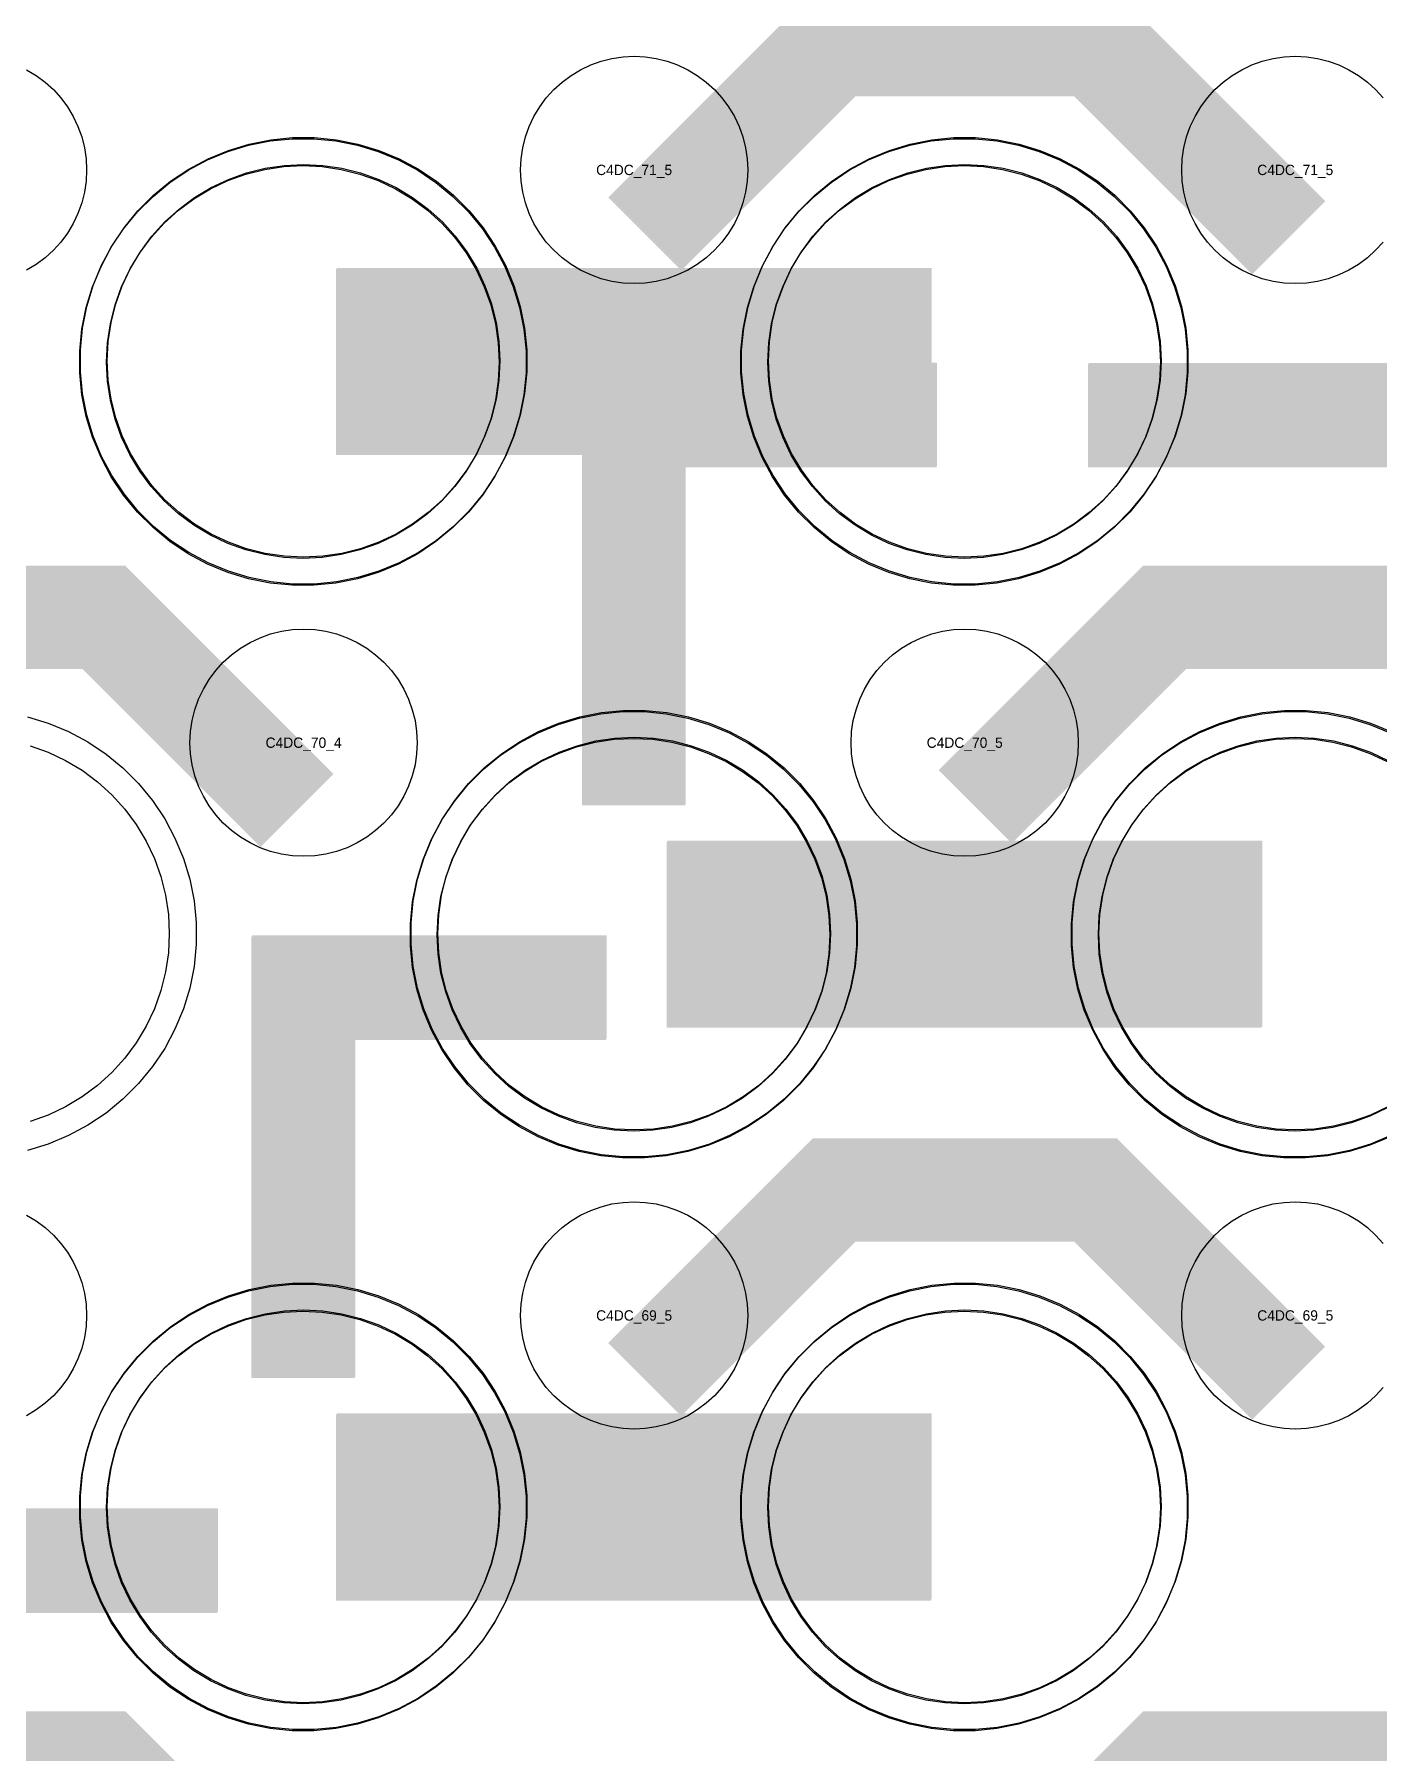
# Model space of a CAD drawing. Extents: x -11880 to 11880, y -14992 to 14992.
# Drawn here: x -10545.2 to -10219.8, y -5338.2 to -4922.5 of the extents above; entities that cross this region are included whole.
import ezdxf
from ezdxf.enums import TextEntityAlignment as Align

# ---------------------------------------------------------------- set-up
doc = ezdxf.new("R2010")
doc.units = 0
doc.header["$MEASUREMENT"] = 0
for name, color, linetype in [('GDS_775_DT_237', 138, 'CONTINUOUS'), ('RDL1_FS', 34, 'CONTINUOUS'), ('RDL_BS', 160, 'CONTINUOUS')]:
    doc.layers.add(name, color=color, linetype=linetype)

msp = doc.modelspace()

# ---------------------------------------------------------------- linework, layer by layer
at = {"layer": 'RDL1_FS', "color": 241, "true_color": 0xf7abae}
for points in [[(-10480.149, -5049.306), (-10484.806, -5049.077), (-10489.417, -5048.393), (-10493.94, -5047.261), (-10498.33, -5045.689), (-10502.544, -5043.697), (-10506.544, -5041.299), (-10510.289, -5038.521), (-10513.743, -5035.391), (-10516.873, -5031.937), (-10519.651, -5028.192), (-10522.049, -5024.192), (-10524.041, -5019.978), (-10525.613, -5015.588), (-10526.745, -5011.065), (-10527.429, -5006.454), (-10527.658, -5001.797), (-10527.429, -4997.14), (-10526.745, -4992.529), (-10525.613, -4988.006), (-10524.041, -4983.616), (-10522.049, -4979.402), (-10519.651, -4975.402), (-10516.873, -4971.657), (-10513.743, -4968.203), (-10510.289, -4965.073), (-10506.544, -4962.295), (-10502.544, -4959.897), (-10498.33, -4957.905), (-10493.94, -4956.333), (-10489.417, -4955.201), (-10484.806, -4954.517), (-10480.149, -4954.288), (-10475.492, -4954.517), (-10470.881, -4955.201), (-10466.358, -4956.333), (-10461.968, -4957.905), (-10457.754, -4959.897), (-10453.754, -4962.295), (-10450.009, -4965.073), (-10446.555, -4968.203), (-10443.425, -4971.657), (-10440.647, -4975.402), (-10438.249, -4979.402), (-10436.257, -4983.616), (-10434.685, -4988.006), (-10433.553, -4992.529), (-10432.869, -4997.14), (-10432.64, -5001.797), (-10432.869, -5006.454), (-10433.553, -5011.065), (-10434.685, -5015.588), (-10436.257, -5019.978), (-10438.249, -5024.192), (-10440.647, -5028.192), (-10443.425, -5031.937), (-10446.555, -5035.391), (-10450.009, -5038.521), (-10453.754, -5041.299), (-10457.754, -5043.697), (-10461.968, -5045.689), (-10466.358, -5047.261), (-10470.881, -5048.393), (-10475.492, -5049.077)], [(-10320.149, -5049.306), (-10324.806, -5049.077), (-10329.417, -5048.393), (-10333.94, -5047.261), (-10338.33, -5045.689), (-10342.544, -5043.697), (-10346.544, -5041.299), (-10350.289, -5038.521), (-10353.743, -5035.391), (-10356.873, -5031.937), (-10359.651, -5028.192), (-10362.049, -5024.192), (-10364.041, -5019.978), (-10365.613, -5015.588), (-10366.745, -5011.065), (-10367.429, -5006.454), (-10367.658, -5001.797), (-10367.429, -4997.14), (-10366.745, -4992.529), (-10365.613, -4988.006), (-10364.041, -4983.616), (-10362.049, -4979.402), (-10359.651, -4975.402), (-10356.873, -4971.657), (-10353.743, -4968.203), (-10350.289, -4965.073), (-10346.544, -4962.295), (-10342.544, -4959.897), (-10338.33, -4957.905), (-10333.94, -4956.333), (-10329.417, -4955.201), (-10324.806, -4954.517), (-10320.149, -4954.288), (-10315.492, -4954.517), (-10310.881, -4955.201), (-10306.358, -4956.333), (-10301.968, -4957.905), (-10297.754, -4959.897), (-10293.754, -4962.295), (-10290.009, -4965.073), (-10286.555, -4968.203), (-10283.425, -4971.657), (-10280.647, -4975.402), (-10278.249, -4979.402), (-10276.257, -4983.616), (-10274.685, -4988.006), (-10273.553, -4992.529), (-10272.869, -4997.14), (-10272.64, -5001.797), (-10272.869, -5006.454), (-10273.553, -5011.065), (-10274.685, -5015.588), (-10276.257, -5019.978), (-10278.249, -5024.192), (-10280.647, -5028.192), (-10283.425, -5031.937), (-10286.555, -5035.391), (-10290.009, -5038.521), (-10293.754, -5041.299), (-10297.754, -5043.697), (-10301.968, -5045.689), (-10306.358, -5047.261), (-10310.881, -5048.393), (-10315.492, -5049.077)], [(-10400.149, -5187.871), (-10404.806, -5187.642), (-10409.417, -5186.958), (-10413.94, -5185.826), (-10418.33, -5184.254), (-10422.544, -5182.262), (-10426.544, -5179.864), (-10430.289, -5177.086), (-10433.743, -5173.956), (-10436.873, -5170.502), (-10439.651, -5166.757), (-10442.049, -5162.757), (-10444.041, -5158.543), (-10445.613, -5154.153), (-10446.745, -5149.63), (-10447.429, -5145.019), (-10447.658, -5140.362), (-10447.429, -5135.705), (-10446.745, -5131.094), (-10445.613, -5126.571), (-10444.041, -5122.181), (-10442.049, -5117.967), (-10439.651, -5113.967), (-10436.873, -5110.222), (-10433.743, -5106.768), (-10430.289, -5103.638), (-10426.544, -5100.86), (-10422.544, -5098.462), (-10418.33, -5096.47), (-10413.94, -5094.898), (-10409.417, -5093.766), (-10404.806, -5093.082), (-10400.149, -5092.853), (-10395.492, -5093.082), (-10390.881, -5093.766), (-10386.358, -5094.898), (-10381.968, -5096.47), (-10377.754, -5098.462), (-10373.754, -5100.86), (-10370.009, -5103.638), (-10366.555, -5106.768), (-10363.425, -5110.222), (-10360.647, -5113.967), (-10358.249, -5117.967), (-10356.257, -5122.181), (-10354.685, -5126.571), (-10353.553, -5131.094), (-10352.869, -5135.705), (-10352.64, -5140.362), (-10352.869, -5145.019), (-10353.553, -5149.63), (-10354.685, -5154.153), (-10356.257, -5158.543), (-10358.249, -5162.757), (-10360.647, -5166.757), (-10363.425, -5170.502), (-10366.555, -5173.956), (-10370.009, -5177.086), (-10373.754, -5179.864), (-10377.754, -5182.262), (-10381.968, -5184.254), (-10386.358, -5185.826), (-10390.881, -5186.958), (-10395.492, -5187.642)], [(-10480.149, -5326.436), (-10484.806, -5326.207), (-10489.417, -5325.523), (-10493.94, -5324.391), (-10498.33, -5322.819), (-10502.544, -5320.827), (-10506.544, -5318.429), (-10510.289, -5315.651), (-10513.743, -5312.521), (-10516.873, -5309.067), (-10519.651, -5305.322), (-10522.049, -5301.322), (-10524.041, -5297.108), (-10525.613, -5292.718), (-10526.745, -5288.195), (-10527.429, -5283.584), (-10527.658, -5278.927), (-10527.429, -5274.27), (-10526.745, -5269.659), (-10525.613, -5265.136), (-10524.041, -5260.746), (-10522.049, -5256.532), (-10519.651, -5252.532), (-10516.873, -5248.787), (-10513.743, -5245.333), (-10510.289, -5242.203), (-10506.544, -5239.425), (-10502.544, -5237.027), (-10498.33, -5235.035), (-10493.94, -5233.463), (-10489.417, -5232.331), (-10484.806, -5231.647), (-10480.149, -5231.418), (-10475.492, -5231.647), (-10470.881, -5232.331), (-10466.358, -5233.463), (-10461.968, -5235.035), (-10457.754, -5237.027), (-10453.754, -5239.425), (-10450.009, -5242.203), (-10446.555, -5245.333), (-10443.425, -5248.787), (-10440.647, -5252.532), (-10438.249, -5256.532), (-10436.257, -5260.746), (-10434.685, -5265.136), (-10433.553, -5269.659), (-10432.869, -5274.27), (-10432.64, -5278.927), (-10432.869, -5283.584), (-10433.553, -5288.195), (-10434.685, -5292.718), (-10436.257, -5297.108), (-10438.249, -5301.322), (-10440.647, -5305.322), (-10443.425, -5309.067), (-10446.555, -5312.521), (-10450.009, -5315.651), (-10453.754, -5318.429), (-10457.754, -5320.827), (-10461.968, -5322.819), (-10466.358, -5324.391), (-10470.881, -5325.523), (-10475.492, -5326.207)], [(-10320.149, -5326.436), (-10324.806, -5326.207), (-10329.417, -5325.523), (-10333.94, -5324.391), (-10338.33, -5322.819), (-10342.544, -5320.827), (-10346.544, -5318.429), (-10350.289, -5315.651), (-10353.743, -5312.521), (-10356.873, -5309.067), (-10359.651, -5305.322), (-10362.049, -5301.322), (-10364.041, -5297.108), (-10365.613, -5292.718), (-10366.745, -5288.195), (-10367.429, -5283.584), (-10367.658, -5278.927), (-10367.429, -5274.27), (-10366.745, -5269.659), (-10365.613, -5265.136), (-10364.041, -5260.746), (-10362.049, -5256.532), (-10359.651, -5252.532), (-10356.873, -5248.787), (-10353.743, -5245.333), (-10350.289, -5242.203), (-10346.544, -5239.425), (-10342.544, -5237.027), (-10338.33, -5235.035), (-10333.94, -5233.463), (-10329.417, -5232.331), (-10324.806, -5231.647), (-10320.149, -5231.418), (-10315.492, -5231.647), (-10310.881, -5232.331), (-10306.358, -5233.463), (-10301.968, -5235.035), (-10297.754, -5237.027), (-10293.754, -5239.425), (-10290.009, -5242.203), (-10286.555, -5245.333), (-10283.425, -5248.787), (-10280.647, -5252.532), (-10278.249, -5256.532), (-10276.257, -5260.746), (-10274.685, -5265.136), (-10273.553, -5269.659), (-10272.869, -5274.27), (-10272.64, -5278.927), (-10272.869, -5283.584), (-10273.553, -5288.195), (-10274.685, -5292.718), (-10276.257, -5297.108), (-10278.249, -5301.322), (-10280.647, -5305.322), (-10283.425, -5309.067), (-10286.555, -5312.521), (-10290.009, -5315.651), (-10293.754, -5318.429), (-10297.754, -5320.827), (-10301.968, -5322.819), (-10306.358, -5324.391), (-10310.881, -5325.523), (-10315.492, -5326.207)]]:
    msp.add_lwpolyline(points, close=True, dxfattribs=at)
at = {"layer": 'RDL1_FS'}
for points in [[(-10480, -5049.024), (-10484.657, -5048.795), (-10489.268, -5048.111), (-10493.791, -5046.979), (-10498.181, -5045.407), (-10502.395, -5043.415), (-10506.395, -5041.017), (-10510.14, -5038.239), (-10513.594, -5035.109), (-10516.724, -5031.655), (-10519.502, -5027.91), (-10521.9, -5023.91), (-10523.892, -5019.696), (-10525.464, -5015.306), (-10526.596, -5010.783), (-10527.28, -5006.172), (-10527.509, -5001.515), (-10527.28, -4996.858), (-10526.596, -4992.247), (-10525.464, -4987.724), (-10523.892, -4983.334), (-10521.9, -4979.12), (-10519.502, -4975.12), (-10516.724, -4971.375), (-10513.594, -4967.921), (-10510.14, -4964.791), (-10506.395, -4962.013), (-10502.395, -4959.615), (-10498.181, -4957.623), (-10493.791, -4956.051), (-10489.268, -4954.919), (-10484.657, -4954.235), (-10480, -4954.006), (-10475.343, -4954.235), (-10470.732, -4954.919), (-10466.209, -4956.051), (-10461.819, -4957.623), (-10457.605, -4959.615), (-10453.605, -4962.013), (-10449.86, -4964.791), (-10446.406, -4967.921), (-10443.276, -4971.375), (-10440.498, -4975.12), (-10438.1, -4979.12), (-10436.108, -4983.334), (-10434.536, -4987.724), (-10433.404, -4992.247), (-10432.72, -4996.858), (-10432.491, -5001.515), (-10432.72, -5006.172), (-10433.404, -5010.783), (-10434.536, -5015.306), (-10436.108, -5019.696), (-10438.1, -5023.91), (-10440.498, -5027.91), (-10443.276, -5031.655), (-10446.406, -5035.109), (-10449.86, -5038.239), (-10453.605, -5041.017), (-10457.605, -5043.415), (-10461.819, -5045.407), (-10466.209, -5046.979), (-10470.732, -5048.111), (-10475.343, -5048.795)], [(-10320, -5049.024), (-10324.657, -5048.795), (-10329.268, -5048.111), (-10333.791, -5046.979), (-10338.181, -5045.407), (-10342.395, -5043.415), (-10346.395, -5041.017), (-10350.14, -5038.239), (-10353.594, -5035.109), (-10356.724, -5031.655), (-10359.502, -5027.91), (-10361.9, -5023.91), (-10363.892, -5019.696), (-10365.464, -5015.306), (-10366.596, -5010.783), (-10367.28, -5006.172), (-10367.509, -5001.515), (-10367.28, -4996.858), (-10366.596, -4992.247), (-10365.464, -4987.724), (-10363.892, -4983.334), (-10361.9, -4979.12), (-10359.502, -4975.12), (-10356.724, -4971.375), (-10353.594, -4967.921), (-10350.14, -4964.791), (-10346.395, -4962.013), (-10342.395, -4959.615), (-10338.181, -4957.623), (-10333.791, -4956.051), (-10329.268, -4954.919), (-10324.657, -4954.235), (-10320, -4954.006), (-10315.343, -4954.235), (-10310.732, -4954.919), (-10306.209, -4956.051), (-10301.819, -4957.623), (-10297.605, -4959.615), (-10293.605, -4962.013), (-10289.86, -4964.791), (-10286.406, -4967.921), (-10283.276, -4971.375), (-10280.498, -4975.12), (-10278.1, -4979.12), (-10276.108, -4983.334), (-10274.536, -4987.724), (-10273.404, -4992.247), (-10272.72, -4996.858), (-10272.491, -5001.515), (-10272.72, -5006.172), (-10273.404, -5010.783), (-10274.536, -5015.306), (-10276.108, -5019.696), (-10278.1, -5023.91), (-10280.498, -5027.91), (-10283.276, -5031.655), (-10286.406, -5035.109), (-10289.86, -5038.239), (-10293.605, -5041.017), (-10297.605, -5043.415), (-10301.819, -5045.407), (-10306.209, -5046.979), (-10310.732, -5048.111), (-10315.343, -5048.795)], [(-10400, -5187.589), (-10404.657, -5187.36), (-10409.268, -5186.676), (-10413.791, -5185.544), (-10418.181, -5183.972), (-10422.395, -5181.98), (-10426.395, -5179.582), (-10430.14, -5176.804), (-10433.594, -5173.674), (-10436.724, -5170.22), (-10439.502, -5166.475), (-10441.9, -5162.475), (-10443.892, -5158.261), (-10445.464, -5153.871), (-10446.596, -5149.348), (-10447.28, -5144.737), (-10447.509, -5140.08), (-10447.28, -5135.423), (-10446.596, -5130.812), (-10445.464, -5126.289), (-10443.892, -5121.899), (-10441.9, -5117.685), (-10439.502, -5113.685), (-10436.724, -5109.94), (-10433.594, -5106.486), (-10430.14, -5103.356), (-10426.395, -5100.578), (-10422.395, -5098.18), (-10418.181, -5096.188), (-10413.791, -5094.616), (-10409.268, -5093.484), (-10404.657, -5092.8), (-10400, -5092.571), (-10395.343, -5092.8), (-10390.732, -5093.484), (-10386.209, -5094.616), (-10381.819, -5096.188), (-10377.605, -5098.18), (-10373.605, -5100.578), (-10369.86, -5103.356), (-10366.406, -5106.486), (-10363.276, -5109.94), (-10360.498, -5113.685), (-10358.1, -5117.685), (-10356.108, -5121.899), (-10354.536, -5126.289), (-10353.404, -5130.812), (-10352.72, -5135.423), (-10352.491, -5140.08), (-10352.72, -5144.737), (-10353.404, -5149.348), (-10354.536, -5153.871), (-10356.108, -5158.261), (-10358.1, -5162.475), (-10360.498, -5166.475), (-10363.276, -5170.22), (-10366.406, -5173.674), (-10369.86, -5176.804), (-10373.605, -5179.582), (-10377.605, -5181.98), (-10381.819, -5183.972), (-10386.209, -5185.544), (-10390.732, -5186.676), (-10395.343, -5187.36)], [(-10480, -5326.154), (-10484.657, -5325.925), (-10489.268, -5325.241), (-10493.791, -5324.109), (-10498.181, -5322.537), (-10502.395, -5320.545), (-10506.395, -5318.147), (-10510.14, -5315.369), (-10513.594, -5312.239), (-10516.724, -5308.785), (-10519.502, -5305.04), (-10521.9, -5301.04), (-10523.892, -5296.826), (-10525.464, -5292.436), (-10526.596, -5287.913), (-10527.28, -5283.302), (-10527.509, -5278.645), (-10527.28, -5273.988), (-10526.596, -5269.377), (-10525.464, -5264.854), (-10523.892, -5260.464), (-10521.9, -5256.25), (-10519.502, -5252.25), (-10516.724, -5248.505), (-10513.594, -5245.051), (-10510.14, -5241.921), (-10506.395, -5239.143), (-10502.395, -5236.745), (-10498.181, -5234.753), (-10493.791, -5233.181), (-10489.268, -5232.049), (-10484.657, -5231.365), (-10480, -5231.136), (-10475.343, -5231.365), (-10470.732, -5232.049), (-10466.209, -5233.181), (-10461.819, -5234.753), (-10457.605, -5236.745), (-10453.605, -5239.143), (-10449.86, -5241.921), (-10446.406, -5245.051), (-10443.276, -5248.505), (-10440.498, -5252.25), (-10438.1, -5256.25), (-10436.108, -5260.464), (-10434.536, -5264.854), (-10433.404, -5269.377), (-10432.72, -5273.988), (-10432.491, -5278.645), (-10432.72, -5283.302), (-10433.404, -5287.913), (-10434.536, -5292.436), (-10436.108, -5296.826), (-10438.1, -5301.04), (-10440.498, -5305.04), (-10443.276, -5308.785), (-10446.406, -5312.239), (-10449.86, -5315.369), (-10453.605, -5318.147), (-10457.605, -5320.545), (-10461.819, -5322.537), (-10466.209, -5324.109), (-10470.732, -5325.241), (-10475.343, -5325.925)], [(-10320, -5326.154), (-10324.657, -5325.925), (-10329.268, -5325.241), (-10333.791, -5324.109), (-10338.181, -5322.537), (-10342.395, -5320.545), (-10346.395, -5318.147), (-10350.14, -5315.369), (-10353.594, -5312.239), (-10356.724, -5308.785), (-10359.502, -5305.04), (-10361.9, -5301.04), (-10363.892, -5296.826), (-10365.464, -5292.436), (-10366.596, -5287.913), (-10367.28, -5283.302), (-10367.509, -5278.645), (-10367.28, -5273.988), (-10366.596, -5269.377), (-10365.464, -5264.854), (-10363.892, -5260.464), (-10361.9, -5256.25), (-10359.502, -5252.25), (-10356.724, -5248.505), (-10353.594, -5245.051), (-10350.14, -5241.921), (-10346.395, -5239.143), (-10342.395, -5236.745), (-10338.181, -5234.753), (-10333.791, -5233.181), (-10329.268, -5232.049), (-10324.657, -5231.365), (-10320, -5231.136), (-10315.343, -5231.365), (-10310.732, -5232.049), (-10306.209, -5233.181), (-10301.819, -5234.753), (-10297.605, -5236.745), (-10293.605, -5239.143), (-10289.86, -5241.921), (-10286.406, -5245.051), (-10283.276, -5248.505), (-10280.498, -5252.25), (-10278.1, -5256.25), (-10276.108, -5260.464), (-10274.536, -5264.854), (-10273.404, -5269.377), (-10272.72, -5273.988), (-10272.491, -5278.645), (-10272.72, -5283.302), (-10273.404, -5287.913), (-10274.536, -5292.436), (-10276.108, -5296.826), (-10278.1, -5301.04), (-10280.498, -5305.04), (-10283.276, -5308.785), (-10286.406, -5312.239), (-10289.86, -5315.369), (-10293.605, -5318.147), (-10297.605, -5320.545), (-10301.819, -5322.537), (-10306.209, -5324.109), (-10310.732, -5325.241), (-10315.343, -5325.925)]]:
    msp.add_lwpolyline(points, close=True, dxfattribs=at)
at = {"layer": 'RDL1_FS', "color": 241, "true_color": 0xf7abae}
for points in [[(-10472.147, -5001.797, 45, 45, 0), (-10400.147, -5001.797, 45, 45, 0)], [(-10400.147, -5001.797, 45, 45, 0), (-10328.147, -5001.797, 45, 45, 0)], [(-10392.147, -5140.362, 45, 45, 0), (-10320.147, -5140.362, 45, 45, 0)], [(-10320.147, -5140.362, 45, 45, 0), (-10248.147, -5140.362, 45, 45, 0)], [(-10472.147, -5278.927, 45, 45, 0), (-10400.147, -5278.927, 45, 45, 0)], [(-10400.147, -5278.927, 45, 45, 0), (-10328.147, -5278.927, 45, 45, 0)]]:
    msp.add_lwpolyline(points, format="xyseb", dxfattribs=at)
at = {"layer": 'RDL1_FS'}
for points in [[(-10471.998, -5001.515, 45, 45, 0), (-10399.998, -5001.515, 45, 45, 0)], [(-10399.998, -5001.515, 45, 45, 0), (-10327.998, -5001.515, 45, 45, 0)], [(-10391.998, -5140.08, 45, 45, 0), (-10319.998, -5140.08, 45, 45, 0)], [(-10319.998, -5140.08, 45, 45, 0), (-10247.998, -5140.08, 45, 45, 0)], [(-10471.998, -5278.645, 45, 45, 0), (-10399.998, -5278.645, 45, 45, 0)], [(-10399.998, -5278.645, 45, 45, 0), (-10327.998, -5278.645, 45, 45, 0)]]:
    msp.add_lwpolyline(points, format="xyseb", dxfattribs=at)
for points in [[(-10546.209, -5094.616), (-10541.819, -5096.188), (-10537.605, -5098.18), (-10533.605, -5100.578), (-10529.86, -5103.356), (-10526.406, -5106.486), (-10523.276, -5109.94), (-10520.498, -5113.685), (-10518.1, -5117.685), (-10516.108, -5121.899), (-10514.536, -5126.289), (-10513.404, -5130.812), (-10512.72, -5135.423), (-10512.491, -5140.08), (-10512.72, -5144.737), (-10513.404, -5149.348), (-10514.536, -5153.871), (-10516.108, -5158.261), (-10518.1, -5162.475), (-10520.498, -5166.475), (-10523.276, -5170.22), (-10526.406, -5173.674), (-10529.86, -5176.804), (-10533.605, -5179.582), (-10537.605, -5181.98), (-10541.819, -5183.972), (-10546.209, -5185.544)], [(-10217.605, -5181.98), (-10221.819, -5183.972), (-10226.209, -5185.544), (-10230.732, -5186.676), (-10235.343, -5187.36), (-10240, -5187.589), (-10244.657, -5187.36), (-10249.268, -5186.676), (-10253.791, -5185.544), (-10258.181, -5183.972), (-10262.395, -5181.98), (-10266.395, -5179.582), (-10270.14, -5176.804), (-10273.594, -5173.674), (-10276.724, -5170.22), (-10279.502, -5166.475), (-10281.9, -5162.475), (-10283.892, -5158.261), (-10285.464, -5153.871), (-10286.596, -5149.348), (-10287.28, -5144.737), (-10287.509, -5140.08), (-10287.28, -5135.423), (-10286.596, -5130.812), (-10285.464, -5126.289), (-10283.892, -5121.899), (-10281.9, -5117.685), (-10279.502, -5113.685), (-10276.724, -5109.94), (-10273.594, -5106.486), (-10270.14, -5103.356), (-10266.395, -5100.578), (-10262.395, -5098.18), (-10258.181, -5096.188), (-10253.791, -5094.616), (-10249.268, -5093.484), (-10244.657, -5092.8), (-10240, -5092.571), (-10235.343, -5092.8), (-10230.732, -5093.484), (-10226.209, -5094.616), (-10221.819, -5096.188), (-10217.605, -5098.18)]]:
    msp.add_lwpolyline(points, dxfattribs=at)
at = {"layer": 'RDL1_FS', "color": 241, "true_color": 0xf7abae}
msp.add_lwpolyline([(-10217.754, -5182.262), (-10221.968, -5184.254), (-10226.358, -5185.826), (-10230.881, -5186.958), (-10235.492, -5187.642), (-10240.149, -5187.871), (-10244.806, -5187.642), (-10249.417, -5186.958), (-10253.94, -5185.826), (-10258.33, -5184.254), (-10262.544, -5182.262), (-10266.544, -5179.864), (-10270.289, -5177.086), (-10273.743, -5173.956), (-10276.873, -5170.502), (-10279.651, -5166.757), (-10282.049, -5162.757), (-10284.041, -5158.543), (-10285.613, -5154.153), (-10286.745, -5149.63), (-10287.429, -5145.019), (-10287.658, -5140.362), (-10287.429, -5135.705), (-10286.745, -5131.094), (-10285.613, -5126.571), (-10284.041, -5122.181), (-10282.049, -5117.967), (-10279.651, -5113.967), (-10276.873, -5110.222), (-10273.743, -5106.768), (-10270.289, -5103.638), (-10266.544, -5100.86), (-10262.544, -5098.462), (-10258.33, -5096.47), (-10253.94, -5094.898), (-10249.417, -5093.766), (-10244.806, -5093.082), (-10240.149, -5092.853), (-10235.492, -5093.082), (-10230.881, -5093.766), (-10226.358, -5094.898), (-10221.968, -5096.47), (-10217.754, -5098.462)], dxfattribs=at)
at = {"layer": 'RDL_BS'}
for points in [[(-10397.438, -4970.829, 25, 25, 0), (-10351.623, -4925.014, 25, 25, 0), (-10318.07, -4925.014, 25, 25, 0)], [(-10241.599, -4971.728, 25, 25, 0), (-10288.313, -4925.014, 25, 25, 0), (-10318.071, -4925.014, 25, 25, 0)], [(-10400, -5108.75, 25, 25, 0), (-10400, -5001.973, 25, 25, 0)], [(-10400, -5108.75, 25, 25, 0), (-10400, -5001.973, 25, 25, 0)], [(-10412.5, -5014.473, 25, 25, 0), (-10347.833, -5014.473, 25, 25, 0)], [(-10412.5, -5014.473, 25, 25, 0), (-10326.667, -5014.473, 25, 25, 0)], [(-10289.984, -5014.528, 25, 25, 0), (-10180.719, -5014.528, 25, 25, 0)], [(-10481.599, -5110.293, 25, 25, 0), (-10528.313, -5063.579, 25, 25, 0), (-10558.071, -5063.579, 25, 25, 0)], [(-10317.438, -5109.394, 25, 25, 0), (-10271.623, -5063.579, 25, 25, 0), (-10238.07, -5063.579, 25, 25, 0)], [(-10161.599, -5110.293, 25, 25, 0), (-10208.313, -5063.579, 25, 25, 0), (-10238.071, -5063.579, 25, 25, 0)], [(-10480, -5247.315, 25, 25, 0), (-10480, -5140.538, 25, 25, 0)], [(-10480, -5247.315, 25, 25, 0), (-10480, -5140.538, 25, 25, 0)], [(-10492.5, -5153.038, 25, 25, 0), (-10427.833, -5153.038, 25, 25, 0)], [(-10492.5, -5153.038, 25, 25, 0), (-10406.667, -5153.038, 25, 25, 0)], [(-10397.438, -5247.959, 25, 25, 0), (-10351.623, -5202.144, 25, 25, 0), (-10318.07, -5202.144, 25, 25, 0)], [(-10241.599, -5248.858, 25, 25, 0), (-10288.313, -5202.144, 25, 25, 0), (-10318.071, -5202.144, 25, 25, 0)], [(-10609.984, -5291.658, 25, 25, 0), (-10500.719, -5291.658, 25, 25, 0)], [(-10481.599, -5387.423, 25, 25, 0), (-10528.313, -5340.709, 25, 25, 0), (-10558.071, -5340.709, 25, 25, 0)], [(-10317.438, -5386.524, 25, 25, 0), (-10271.623, -5340.709, 25, 25, 0), (-10238.07, -5340.709, 25, 25, 0)], [(-10161.599, -5387.423, 25, 25, 0), (-10208.313, -5340.709, 25, 25, 0), (-10238.071, -5340.709, 25, 25, 0)]]:
    msp.add_lwpolyline(points, format="xyseb", dxfattribs=at)
for points in [[(-10400, -4982.821), (-10402.693, -4982.689), (-10405.365, -4982.293), (-10407.984, -4981.636), (-10410.519, -4980.729), (-10412.956, -4979.577), (-10415.28, -4978.184), (-10417.443, -4976.581), (-10419.442, -4974.769), (-10421.254, -4972.77), (-10422.857, -4970.607), (-10424.25, -4968.283), (-10425.402, -4965.846), (-10426.309, -4963.311), (-10426.966, -4960.692), (-10427.362, -4958.02), (-10427.494, -4955.327), (-10427.362, -4952.634), (-10426.966, -4949.962), (-10426.309, -4947.343), (-10425.402, -4944.808), (-10424.25, -4942.371), (-10422.857, -4940.047), (-10421.254, -4937.884), (-10419.442, -4935.885), (-10417.443, -4934.073), (-10415.28, -4932.47), (-10412.956, -4931.077), (-10410.519, -4929.925), (-10407.984, -4929.018), (-10405.365, -4928.361), (-10402.693, -4927.965), (-10400, -4927.833), (-10397.307, -4927.965), (-10394.635, -4928.361), (-10392.016, -4929.018), (-10389.481, -4929.925), (-10387.044, -4931.077), (-10384.72, -4932.47), (-10382.557, -4934.073), (-10380.558, -4935.885), (-10378.746, -4937.884), (-10377.143, -4940.047), (-10375.75, -4942.371), (-10374.598, -4944.808), (-10373.691, -4947.343), (-10373.034, -4949.962), (-10372.638, -4952.634), (-10372.506, -4955.327), (-10372.638, -4958.02), (-10373.034, -4960.692), (-10373.691, -4963.311), (-10374.598, -4965.846), (-10375.75, -4968.283), (-10377.143, -4970.607), (-10378.746, -4972.77), (-10380.558, -4974.769), (-10382.557, -4976.581), (-10384.72, -4978.184), (-10387.044, -4979.577), (-10389.481, -4980.729), (-10392.016, -4981.636), (-10394.635, -4982.293), (-10397.307, -4982.689)], [(-10482.644, -5055.515), (-10487.938, -5054.998), (-10493.165, -5053.952), (-10498.205, -5052.421), (-10503.115, -5050.39), (-10507.777, -5047.898), (-10512.191, -5044.951), (-10516.292, -5041.589), (-10520.074, -5037.807), (-10523.436, -5033.706), (-10526.383, -5029.292), (-10528.875, -5024.63), (-10530.906, -5019.72), (-10532.437, -5014.68), (-10533.483, -5009.453), (-10534, -5004.159), (-10534, -4998.871), (-10533.483, -4993.577), (-10532.437, -4988.35), (-10530.906, -4983.31), (-10528.875, -4978.4), (-10526.383, -4973.738), (-10523.436, -4969.324), (-10520.074, -4965.223), (-10516.292, -4961.441), (-10512.191, -4958.079), (-10507.777, -4955.132), (-10503.115, -4952.64), (-10498.205, -4950.609), (-10493.165, -4949.078), (-10487.938, -4948.032), (-10482.644, -4947.515), (-10477.356, -4947.515), (-10472.062, -4948.032), (-10466.835, -4949.078), (-10461.795, -4950.609), (-10456.885, -4952.64), (-10452.223, -4955.132), (-10447.809, -4958.079), (-10443.708, -4961.441), (-10439.926, -4965.223), (-10436.564, -4969.324), (-10433.617, -4973.738), (-10431.125, -4978.4), (-10429.094, -4983.31), (-10427.563, -4988.35), (-10426.517, -4993.577), (-10426, -4998.871), (-10426, -5004.159), (-10426.517, -5009.453), (-10427.563, -5014.68), (-10429.094, -5019.72), (-10431.125, -5024.63), (-10433.617, -5029.292), (-10436.564, -5033.706), (-10439.926, -5037.807), (-10443.708, -5041.589), (-10447.809, -5044.951), (-10452.223, -5047.898), (-10456.885, -5050.39), (-10461.795, -5052.421), (-10466.835, -5053.952), (-10472.062, -5054.998), (-10477.356, -5055.515)], [(-10322.644, -5055.515), (-10327.938, -5054.998), (-10333.165, -5053.952), (-10338.205, -5052.421), (-10343.115, -5050.39), (-10347.777, -5047.898), (-10352.191, -5044.951), (-10356.292, -5041.589), (-10360.074, -5037.807), (-10363.436, -5033.706), (-10366.383, -5029.292), (-10368.875, -5024.63), (-10370.906, -5019.72), (-10372.437, -5014.68), (-10373.483, -5009.453), (-10374, -5004.159), (-10374, -4998.871), (-10373.483, -4993.577), (-10372.437, -4988.35), (-10370.906, -4983.31), (-10368.875, -4978.4), (-10366.383, -4973.738), (-10363.436, -4969.324), (-10360.074, -4965.223), (-10356.292, -4961.441), (-10352.191, -4958.079), (-10347.777, -4955.132), (-10343.115, -4952.64), (-10338.205, -4950.609), (-10333.165, -4949.078), (-10327.938, -4948.032), (-10322.644, -4947.515), (-10317.356, -4947.515), (-10312.062, -4948.032), (-10306.835, -4949.078), (-10301.795, -4950.609), (-10296.885, -4952.64), (-10292.223, -4955.132), (-10287.809, -4958.079), (-10283.708, -4961.441), (-10279.926, -4965.223), (-10276.564, -4969.324), (-10273.617, -4973.738), (-10271.125, -4978.4), (-10269.094, -4983.31), (-10267.563, -4988.35), (-10266.517, -4993.577), (-10266, -4998.871), (-10266, -5004.159), (-10266.517, -5009.453), (-10267.563, -5014.68), (-10269.094, -5019.72), (-10271.125, -5024.63), (-10273.617, -5029.292), (-10276.564, -5033.706), (-10279.926, -5037.807), (-10283.708, -5041.589), (-10287.809, -5044.951), (-10292.223, -5047.898), (-10296.885, -5050.39), (-10301.795, -5052.421), (-10306.835, -5053.952), (-10312.062, -5054.998), (-10317.356, -5055.515)], [(-10480, -5121.386), (-10482.693, -5121.254), (-10485.365, -5120.858), (-10487.984, -5120.201), (-10490.519, -5119.294), (-10492.956, -5118.142), (-10495.28, -5116.749), (-10497.443, -5115.146), (-10499.442, -5113.334), (-10501.254, -5111.335), (-10502.857, -5109.172), (-10504.25, -5106.848), (-10505.402, -5104.411), (-10506.309, -5101.876), (-10506.966, -5099.257), (-10507.362, -5096.585), (-10507.494, -5093.892), (-10507.362, -5091.199), (-10506.966, -5088.527), (-10506.309, -5085.908), (-10505.402, -5083.373), (-10504.25, -5080.936), (-10502.857, -5078.612), (-10501.254, -5076.449), (-10499.442, -5074.45), (-10497.443, -5072.638), (-10495.28, -5071.035), (-10492.956, -5069.642), (-10490.519, -5068.49), (-10487.984, -5067.583), (-10485.365, -5066.926), (-10482.693, -5066.53), (-10480, -5066.398), (-10477.307, -5066.53), (-10474.635, -5066.926), (-10472.016, -5067.583), (-10469.481, -5068.49), (-10467.044, -5069.642), (-10464.72, -5071.035), (-10462.557, -5072.638), (-10460.558, -5074.45), (-10458.746, -5076.449), (-10457.143, -5078.612), (-10455.75, -5080.936), (-10454.598, -5083.373), (-10453.691, -5085.908), (-10453.034, -5088.527), (-10452.638, -5091.199), (-10452.506, -5093.892), (-10452.638, -5096.585), (-10453.034, -5099.257), (-10453.691, -5101.876), (-10454.598, -5104.411), (-10455.75, -5106.848), (-10457.143, -5109.172), (-10458.746, -5111.335), (-10460.558, -5113.334), (-10462.557, -5115.146), (-10464.72, -5116.749), (-10467.044, -5118.142), (-10469.481, -5119.294), (-10472.016, -5120.201), (-10474.635, -5120.858), (-10477.307, -5121.254)], [(-10320, -5121.386), (-10322.693, -5121.254), (-10325.365, -5120.858), (-10327.984, -5120.201), (-10330.519, -5119.294), (-10332.956, -5118.142), (-10335.28, -5116.749), (-10337.443, -5115.146), (-10339.442, -5113.334), (-10341.254, -5111.335), (-10342.857, -5109.172), (-10344.25, -5106.848), (-10345.402, -5104.411), (-10346.309, -5101.876), (-10346.966, -5099.257), (-10347.362, -5096.585), (-10347.494, -5093.892), (-10347.362, -5091.199), (-10346.966, -5088.527), (-10346.309, -5085.908), (-10345.402, -5083.373), (-10344.25, -5080.936), (-10342.857, -5078.612), (-10341.254, -5076.449), (-10339.442, -5074.45), (-10337.443, -5072.638), (-10335.28, -5071.035), (-10332.956, -5069.642), (-10330.519, -5068.49), (-10327.984, -5067.583), (-10325.365, -5066.926), (-10322.693, -5066.53), (-10320, -5066.398), (-10317.307, -5066.53), (-10314.635, -5066.926), (-10312.016, -5067.583), (-10309.481, -5068.49), (-10307.044, -5069.642), (-10304.72, -5071.035), (-10302.557, -5072.638), (-10300.558, -5074.45), (-10298.746, -5076.449), (-10297.143, -5078.612), (-10295.75, -5080.936), (-10294.598, -5083.373), (-10293.691, -5085.908), (-10293.034, -5088.527), (-10292.638, -5091.199), (-10292.506, -5093.892), (-10292.638, -5096.585), (-10293.034, -5099.257), (-10293.691, -5101.876), (-10294.598, -5104.411), (-10295.75, -5106.848), (-10297.143, -5109.172), (-10298.746, -5111.335), (-10300.558, -5113.334), (-10302.557, -5115.146), (-10304.72, -5116.749), (-10307.044, -5118.142), (-10309.481, -5119.294), (-10312.016, -5120.201), (-10314.635, -5120.858), (-10317.307, -5121.254)], [(-10402.644, -5194.08), (-10407.938, -5193.563), (-10413.165, -5192.517), (-10418.205, -5190.986), (-10423.115, -5188.955), (-10427.777, -5186.463), (-10432.191, -5183.516), (-10436.292, -5180.154), (-10440.074, -5176.372), (-10443.436, -5172.271), (-10446.383, -5167.857), (-10448.875, -5163.195), (-10450.906, -5158.285), (-10452.437, -5153.245), (-10453.483, -5148.018), (-10454, -5142.724), (-10454, -5137.436), (-10453.483, -5132.142), (-10452.437, -5126.915), (-10450.906, -5121.875), (-10448.875, -5116.965), (-10446.383, -5112.303), (-10443.436, -5107.889), (-10440.074, -5103.788), (-10436.292, -5100.006), (-10432.191, -5096.644), (-10427.777, -5093.697), (-10423.115, -5091.205), (-10418.205, -5089.174), (-10413.165, -5087.643), (-10407.938, -5086.597), (-10402.644, -5086.08), (-10397.356, -5086.08), (-10392.062, -5086.597), (-10386.835, -5087.643), (-10381.795, -5089.174), (-10376.885, -5091.205), (-10372.223, -5093.697), (-10367.809, -5096.644), (-10363.708, -5100.006), (-10359.926, -5103.788), (-10356.564, -5107.889), (-10353.617, -5112.303), (-10351.125, -5116.965), (-10349.094, -5121.875), (-10347.563, -5126.915), (-10346.517, -5132.142), (-10346, -5137.436), (-10346, -5142.724), (-10346.517, -5148.018), (-10347.563, -5153.245), (-10349.094, -5158.285), (-10351.125, -5163.195), (-10353.617, -5167.857), (-10356.564, -5172.271), (-10359.926, -5176.372), (-10363.708, -5180.154), (-10367.809, -5183.516), (-10372.223, -5186.463), (-10376.885, -5188.955), (-10381.795, -5190.986), (-10386.835, -5192.517), (-10392.062, -5193.563), (-10397.356, -5194.08)], [(-10400, -5259.951), (-10402.693, -5259.819), (-10405.365, -5259.423), (-10407.984, -5258.766), (-10410.519, -5257.859), (-10412.956, -5256.707), (-10415.28, -5255.314), (-10417.443, -5253.711), (-10419.442, -5251.899), (-10421.254, -5249.9), (-10422.857, -5247.737), (-10424.25, -5245.413), (-10425.402, -5242.976), (-10426.309, -5240.441), (-10426.966, -5237.822), (-10427.362, -5235.15), (-10427.494, -5232.457), (-10427.362, -5229.764), (-10426.966, -5227.092), (-10426.309, -5224.473), (-10425.402, -5221.938), (-10424.25, -5219.501), (-10422.857, -5217.177), (-10421.254, -5215.014), (-10419.442, -5213.015), (-10417.443, -5211.203), (-10415.28, -5209.6), (-10412.956, -5208.207), (-10410.519, -5207.055), (-10407.984, -5206.148), (-10405.365, -5205.491), (-10402.693, -5205.095), (-10400, -5204.963), (-10397.307, -5205.095), (-10394.635, -5205.491), (-10392.016, -5206.148), (-10389.481, -5207.055), (-10387.044, -5208.207), (-10384.72, -5209.6), (-10382.557, -5211.203), (-10380.558, -5213.015), (-10378.746, -5215.014), (-10377.143, -5217.177), (-10375.75, -5219.501), (-10374.598, -5221.938), (-10373.691, -5224.473), (-10373.034, -5227.092), (-10372.638, -5229.764), (-10372.506, -5232.457), (-10372.638, -5235.15), (-10373.034, -5237.822), (-10373.691, -5240.441), (-10374.598, -5242.976), (-10375.75, -5245.413), (-10377.143, -5247.737), (-10378.746, -5249.9), (-10380.558, -5251.899), (-10382.557, -5253.711), (-10384.72, -5255.314), (-10387.044, -5256.707), (-10389.481, -5257.859), (-10392.016, -5258.766), (-10394.635, -5259.423), (-10397.307, -5259.819)], [(-10482.644, -5332.645), (-10487.938, -5332.128), (-10493.165, -5331.082), (-10498.205, -5329.551), (-10503.115, -5327.52), (-10507.777, -5325.028), (-10512.191, -5322.081), (-10516.292, -5318.719), (-10520.074, -5314.937), (-10523.436, -5310.836), (-10526.383, -5306.422), (-10528.875, -5301.76), (-10530.906, -5296.85), (-10532.437, -5291.81), (-10533.483, -5286.583), (-10534, -5281.289), (-10534, -5276.001), (-10533.483, -5270.707), (-10532.437, -5265.48), (-10530.906, -5260.44), (-10528.875, -5255.53), (-10526.383, -5250.868), (-10523.436, -5246.454), (-10520.074, -5242.353), (-10516.292, -5238.571), (-10512.191, -5235.209), (-10507.777, -5232.262), (-10503.115, -5229.77), (-10498.205, -5227.739), (-10493.165, -5226.208), (-10487.938, -5225.162), (-10482.644, -5224.645), (-10477.356, -5224.645), (-10472.062, -5225.162), (-10466.835, -5226.208), (-10461.795, -5227.739), (-10456.885, -5229.77), (-10452.223, -5232.262), (-10447.809, -5235.209), (-10443.708, -5238.571), (-10439.926, -5242.353), (-10436.564, -5246.454), (-10433.617, -5250.868), (-10431.125, -5255.53), (-10429.094, -5260.44), (-10427.563, -5265.48), (-10426.517, -5270.707), (-10426, -5276.001), (-10426, -5281.289), (-10426.517, -5286.583), (-10427.563, -5291.81), (-10429.094, -5296.85), (-10431.125, -5301.76), (-10433.617, -5306.422), (-10436.564, -5310.836), (-10439.926, -5314.937), (-10443.708, -5318.719), (-10447.809, -5322.081), (-10452.223, -5325.028), (-10456.885, -5327.52), (-10461.795, -5329.551), (-10466.835, -5331.082), (-10472.062, -5332.128), (-10477.356, -5332.645)], [(-10322.644, -5332.645), (-10327.938, -5332.128), (-10333.165, -5331.082), (-10338.205, -5329.551), (-10343.115, -5327.52), (-10347.777, -5325.028), (-10352.191, -5322.081), (-10356.292, -5318.719), (-10360.074, -5314.937), (-10363.436, -5310.836), (-10366.383, -5306.422), (-10368.875, -5301.76), (-10370.906, -5296.85), (-10372.437, -5291.81), (-10373.483, -5286.583), (-10374, -5281.289), (-10374, -5276.001), (-10373.483, -5270.707), (-10372.437, -5265.48), (-10370.906, -5260.44), (-10368.875, -5255.53), (-10366.383, -5250.868), (-10363.436, -5246.454), (-10360.074, -5242.353), (-10356.292, -5238.571), (-10352.191, -5235.209), (-10347.777, -5232.262), (-10343.115, -5229.77), (-10338.205, -5227.739), (-10333.165, -5226.208), (-10327.938, -5225.162), (-10322.644, -5224.645), (-10317.356, -5224.645), (-10312.062, -5225.162), (-10306.835, -5226.208), (-10301.795, -5227.739), (-10296.885, -5229.77), (-10292.223, -5232.262), (-10287.809, -5235.209), (-10283.708, -5238.571), (-10279.926, -5242.353), (-10276.564, -5246.454), (-10273.617, -5250.868), (-10271.125, -5255.53), (-10269.094, -5260.44), (-10267.563, -5265.48), (-10266.517, -5270.707), (-10266, -5276.001), (-10266, -5281.289), (-10266.517, -5286.583), (-10267.563, -5291.81), (-10269.094, -5296.85), (-10271.125, -5301.76), (-10273.617, -5306.422), (-10276.564, -5310.836), (-10279.926, -5314.937), (-10283.708, -5318.719), (-10287.809, -5322.081), (-10292.223, -5325.028), (-10296.885, -5327.52), (-10301.795, -5329.551), (-10306.835, -5331.082), (-10312.062, -5332.128), (-10317.356, -5332.645)]]:
    msp.add_lwpolyline(points, close=True, dxfattribs=at)
for points in [[(-10218.746, -4972.77), (-10220.558, -4974.769), (-10222.557, -4976.581), (-10224.72, -4978.184), (-10227.044, -4979.577), (-10229.481, -4980.729), (-10232.016, -4981.636), (-10234.635, -4982.293), (-10237.307, -4982.689), (-10240, -4982.821), (-10242.693, -4982.689), (-10245.365, -4982.293), (-10247.984, -4981.636), (-10250.519, -4980.729), (-10252.956, -4979.577), (-10255.28, -4978.184), (-10257.443, -4976.581), (-10259.442, -4974.769), (-10261.254, -4972.77), (-10262.857, -4970.607), (-10264.25, -4968.283), (-10265.402, -4965.846), (-10266.309, -4963.311), (-10266.966, -4960.692), (-10267.362, -4958.02), (-10267.494, -4955.327), (-10267.362, -4952.634), (-10266.966, -4949.962), (-10266.309, -4947.343), (-10265.402, -4944.808), (-10264.25, -4942.371), (-10262.857, -4940.047), (-10261.254, -4937.884), (-10259.442, -4935.885), (-10257.443, -4934.073), (-10255.28, -4932.47), (-10252.956, -4931.077), (-10250.519, -4929.925), (-10247.984, -4929.018), (-10245.365, -4928.361), (-10242.693, -4927.965), (-10240, -4927.833), (-10237.307, -4927.965), (-10234.635, -4928.361), (-10232.016, -4929.018), (-10229.481, -4929.925), (-10227.044, -4931.077), (-10224.72, -4932.47), (-10222.557, -4934.073), (-10220.558, -4935.885), (-10218.746, -4937.884)], [(-10547.044, -4931.077), (-10544.72, -4932.47), (-10542.557, -4934.073), (-10540.558, -4935.885), (-10538.746, -4937.884), (-10537.143, -4940.047), (-10535.75, -4942.371), (-10534.598, -4944.808), (-10533.691, -4947.343), (-10533.034, -4949.962), (-10532.638, -4952.634), (-10532.506, -4955.327), (-10532.638, -4958.02), (-10533.034, -4960.692), (-10533.691, -4963.311), (-10534.598, -4965.846), (-10535.75, -4968.283), (-10537.143, -4970.607), (-10538.746, -4972.77), (-10540.558, -4974.769), (-10542.557, -4976.581), (-10544.72, -4978.184), (-10547.044, -4979.577)], [(-10546.835, -5087.643), (-10541.795, -5089.174), (-10536.885, -5091.205), (-10532.223, -5093.697), (-10527.809, -5096.644), (-10523.708, -5100.006), (-10519.926, -5103.788), (-10516.564, -5107.889), (-10513.617, -5112.303), (-10511.125, -5116.965), (-10509.094, -5121.875), (-10507.563, -5126.915), (-10506.517, -5132.142), (-10506, -5137.436), (-10506, -5142.724), (-10506.517, -5148.018), (-10507.563, -5153.245), (-10509.094, -5158.285), (-10511.125, -5163.195), (-10513.617, -5167.857), (-10516.564, -5172.271), (-10519.926, -5176.372), (-10523.708, -5180.154), (-10527.809, -5183.516), (-10532.223, -5186.463), (-10536.885, -5188.955), (-10541.795, -5190.986), (-10546.835, -5192.517)], [(-10216.885, -5188.955), (-10221.795, -5190.986), (-10226.835, -5192.517), (-10232.062, -5193.563), (-10237.356, -5194.08), (-10242.644, -5194.08), (-10247.938, -5193.563), (-10253.165, -5192.517), (-10258.205, -5190.986), (-10263.115, -5188.955), (-10267.777, -5186.463), (-10272.191, -5183.516), (-10276.292, -5180.154), (-10280.074, -5176.372), (-10283.436, -5172.271), (-10286.383, -5167.857), (-10288.875, -5163.195), (-10290.906, -5158.285), (-10292.437, -5153.245), (-10293.483, -5148.018), (-10294, -5142.724), (-10294, -5137.436), (-10293.483, -5132.142), (-10292.437, -5126.915), (-10290.906, -5121.875), (-10288.875, -5116.965), (-10286.383, -5112.303), (-10283.436, -5107.889), (-10280.074, -5103.788), (-10276.292, -5100.006), (-10272.191, -5096.644), (-10267.777, -5093.697), (-10263.115, -5091.205), (-10258.205, -5089.174), (-10253.165, -5087.643), (-10247.938, -5086.597), (-10242.644, -5086.08), (-10237.356, -5086.08), (-10232.062, -5086.597), (-10226.835, -5087.643), (-10221.795, -5089.174), (-10216.885, -5091.205)], [(-10547.044, -5208.207), (-10544.72, -5209.6), (-10542.557, -5211.203), (-10540.558, -5213.015), (-10538.746, -5215.014), (-10537.143, -5217.177), (-10535.75, -5219.501), (-10534.598, -5221.938), (-10533.691, -5224.473), (-10533.034, -5227.092), (-10532.638, -5229.764), (-10532.506, -5232.457), (-10532.638, -5235.15), (-10533.034, -5237.822), (-10533.691, -5240.441), (-10534.598, -5242.976), (-10535.75, -5245.413), (-10537.143, -5247.737), (-10538.746, -5249.9), (-10540.558, -5251.899), (-10542.557, -5253.711), (-10544.72, -5255.314), (-10547.044, -5256.707)], [(-10218.746, -5249.9), (-10220.558, -5251.899), (-10222.557, -5253.711), (-10224.72, -5255.314), (-10227.044, -5256.707), (-10229.481, -5257.859), (-10232.016, -5258.766), (-10234.635, -5259.423), (-10237.307, -5259.819), (-10240, -5259.951), (-10242.693, -5259.819), (-10245.365, -5259.423), (-10247.984, -5258.766), (-10250.519, -5257.859), (-10252.956, -5256.707), (-10255.28, -5255.314), (-10257.443, -5253.711), (-10259.442, -5251.899), (-10261.254, -5249.9), (-10262.857, -5247.737), (-10264.25, -5245.413), (-10265.402, -5242.976), (-10266.309, -5240.441), (-10266.966, -5237.822), (-10267.362, -5235.15), (-10267.494, -5232.457), (-10267.362, -5229.764), (-10266.966, -5227.092), (-10266.309, -5224.473), (-10265.402, -5221.938), (-10264.25, -5219.501), (-10262.857, -5217.177), (-10261.254, -5215.014), (-10259.442, -5213.015), (-10257.443, -5211.203), (-10255.28, -5209.6), (-10252.956, -5208.207), (-10250.519, -5207.055), (-10247.984, -5206.148), (-10245.365, -5205.491), (-10242.693, -5205.095), (-10240, -5204.963), (-10237.307, -5205.095), (-10234.635, -5205.491), (-10232.016, -5206.148), (-10229.481, -5207.055), (-10227.044, -5208.207), (-10224.72, -5209.6), (-10222.557, -5211.203), (-10220.558, -5213.015), (-10218.746, -5215.014)]]:
    msp.add_lwpolyline(points, dxfattribs=at)
at = {"layer": 'RDL_BS', "color": 241, "true_color": 0xf7abae}
for points in [[(-10482.793, -5055.797), (-10488.087, -5055.28), (-10493.314, -5054.234), (-10498.354, -5052.703), (-10503.264, -5050.672), (-10507.926, -5048.18), (-10512.34, -5045.233), (-10516.441, -5041.871), (-10520.223, -5038.089), (-10523.585, -5033.988), (-10526.532, -5029.574), (-10529.024, -5024.912), (-10531.055, -5020.002), (-10532.586, -5014.962), (-10533.632, -5009.735), (-10534.149, -5004.441), (-10534.149, -4999.153), (-10533.632, -4993.859), (-10532.586, -4988.632), (-10531.055, -4983.592), (-10529.024, -4978.682), (-10526.532, -4974.02), (-10523.585, -4969.606), (-10520.223, -4965.505), (-10516.441, -4961.723), (-10512.34, -4958.361), (-10507.926, -4955.414), (-10503.264, -4952.922), (-10498.354, -4950.891), (-10493.314, -4949.36), (-10488.087, -4948.314), (-10482.793, -4947.797), (-10477.505, -4947.797), (-10472.211, -4948.314), (-10466.984, -4949.36), (-10461.944, -4950.891), (-10457.034, -4952.922), (-10452.372, -4955.414), (-10447.958, -4958.361), (-10443.857, -4961.723), (-10440.075, -4965.505), (-10436.713, -4969.606), (-10433.766, -4974.02), (-10431.274, -4978.682), (-10429.243, -4983.592), (-10427.712, -4988.632), (-10426.666, -4993.859), (-10426.149, -4999.153), (-10426.149, -5004.441), (-10426.666, -5009.735), (-10427.712, -5014.962), (-10429.243, -5020.002), (-10431.274, -5024.912), (-10433.766, -5029.574), (-10436.713, -5033.988), (-10440.075, -5038.089), (-10443.857, -5041.871), (-10447.958, -5045.233), (-10452.372, -5048.18), (-10457.034, -5050.672), (-10461.944, -5052.703), (-10466.984, -5054.234), (-10472.211, -5055.28), (-10477.505, -5055.797)], [(-10322.793, -5055.797), (-10328.087, -5055.28), (-10333.314, -5054.234), (-10338.354, -5052.703), (-10343.264, -5050.672), (-10347.926, -5048.18), (-10352.34, -5045.233), (-10356.441, -5041.871), (-10360.223, -5038.089), (-10363.585, -5033.988), (-10366.532, -5029.574), (-10369.024, -5024.912), (-10371.055, -5020.002), (-10372.586, -5014.962), (-10373.632, -5009.735), (-10374.149, -5004.441), (-10374.149, -4999.153), (-10373.632, -4993.859), (-10372.586, -4988.632), (-10371.055, -4983.592), (-10369.024, -4978.682), (-10366.532, -4974.02), (-10363.585, -4969.606), (-10360.223, -4965.505), (-10356.441, -4961.723), (-10352.34, -4958.361), (-10347.926, -4955.414), (-10343.264, -4952.922), (-10338.354, -4950.891), (-10333.314, -4949.36), (-10328.087, -4948.314), (-10322.793, -4947.797), (-10317.505, -4947.797), (-10312.211, -4948.314), (-10306.984, -4949.36), (-10301.944, -4950.891), (-10297.034, -4952.922), (-10292.372, -4955.414), (-10287.958, -4958.361), (-10283.857, -4961.723), (-10280.075, -4965.505), (-10276.713, -4969.606), (-10273.766, -4974.02), (-10271.274, -4978.682), (-10269.243, -4983.592), (-10267.712, -4988.632), (-10266.666, -4993.859), (-10266.149, -4999.153), (-10266.149, -5004.441), (-10266.666, -5009.735), (-10267.712, -5014.962), (-10269.243, -5020.002), (-10271.274, -5024.912), (-10273.766, -5029.574), (-10276.713, -5033.988), (-10280.075, -5038.089), (-10283.857, -5041.871), (-10287.958, -5045.233), (-10292.372, -5048.18), (-10297.034, -5050.672), (-10301.944, -5052.703), (-10306.984, -5054.234), (-10312.211, -5055.28), (-10317.505, -5055.797)], [(-10402.793, -5194.362), (-10408.087, -5193.845), (-10413.314, -5192.799), (-10418.354, -5191.268), (-10423.264, -5189.237), (-10427.926, -5186.745), (-10432.34, -5183.798), (-10436.441, -5180.436), (-10440.223, -5176.654), (-10443.585, -5172.553), (-10446.532, -5168.139), (-10449.024, -5163.477), (-10451.055, -5158.567), (-10452.586, -5153.527), (-10453.632, -5148.3), (-10454.149, -5143.006), (-10454.149, -5137.718), (-10453.632, -5132.424), (-10452.586, -5127.197), (-10451.055, -5122.157), (-10449.024, -5117.247), (-10446.532, -5112.585), (-10443.585, -5108.171), (-10440.223, -5104.07), (-10436.441, -5100.288), (-10432.34, -5096.926), (-10427.926, -5093.979), (-10423.264, -5091.487), (-10418.354, -5089.456), (-10413.314, -5087.925), (-10408.087, -5086.879), (-10402.793, -5086.362), (-10397.505, -5086.362), (-10392.211, -5086.879), (-10386.984, -5087.925), (-10381.944, -5089.456), (-10377.034, -5091.487), (-10372.372, -5093.979), (-10367.958, -5096.926), (-10363.857, -5100.288), (-10360.075, -5104.07), (-10356.713, -5108.171), (-10353.766, -5112.585), (-10351.274, -5117.247), (-10349.243, -5122.157), (-10347.712, -5127.197), (-10346.666, -5132.424), (-10346.149, -5137.718), (-10346.149, -5143.006), (-10346.666, -5148.3), (-10347.712, -5153.527), (-10349.243, -5158.567), (-10351.274, -5163.477), (-10353.766, -5168.139), (-10356.713, -5172.553), (-10360.075, -5176.654), (-10363.857, -5180.436), (-10367.958, -5183.798), (-10372.372, -5186.745), (-10377.034, -5189.237), (-10381.944, -5191.268), (-10386.984, -5192.799), (-10392.211, -5193.845), (-10397.505, -5194.362)], [(-10482.793, -5332.927), (-10488.087, -5332.41), (-10493.314, -5331.364), (-10498.354, -5329.833), (-10503.264, -5327.802), (-10507.926, -5325.31), (-10512.34, -5322.363), (-10516.441, -5319.001), (-10520.223, -5315.219), (-10523.585, -5311.118), (-10526.532, -5306.704), (-10529.024, -5302.042), (-10531.055, -5297.132), (-10532.586, -5292.092), (-10533.632, -5286.865), (-10534.149, -5281.571), (-10534.149, -5276.283), (-10533.632, -5270.989), (-10532.586, -5265.762), (-10531.055, -5260.722), (-10529.024, -5255.812), (-10526.532, -5251.15), (-10523.585, -5246.736), (-10520.223, -5242.635), (-10516.441, -5238.853), (-10512.34, -5235.491), (-10507.926, -5232.544), (-10503.264, -5230.052), (-10498.354, -5228.021), (-10493.314, -5226.49), (-10488.087, -5225.444), (-10482.793, -5224.927), (-10477.505, -5224.927), (-10472.211, -5225.444), (-10466.984, -5226.49), (-10461.944, -5228.021), (-10457.034, -5230.052), (-10452.372, -5232.544), (-10447.958, -5235.491), (-10443.857, -5238.853), (-10440.075, -5242.635), (-10436.713, -5246.736), (-10433.766, -5251.15), (-10431.274, -5255.812), (-10429.243, -5260.722), (-10427.712, -5265.762), (-10426.666, -5270.989), (-10426.149, -5276.283), (-10426.149, -5281.571), (-10426.666, -5286.865), (-10427.712, -5292.092), (-10429.243, -5297.132), (-10431.274, -5302.042), (-10433.766, -5306.704), (-10436.713, -5311.118), (-10440.075, -5315.219), (-10443.857, -5319.001), (-10447.958, -5322.363), (-10452.372, -5325.31), (-10457.034, -5327.802), (-10461.944, -5329.833), (-10466.984, -5331.364), (-10472.211, -5332.41), (-10477.505, -5332.927)], [(-10322.793, -5332.927), (-10328.087, -5332.41), (-10333.314, -5331.364), (-10338.354, -5329.833), (-10343.264, -5327.802), (-10347.926, -5325.31), (-10352.34, -5322.363), (-10356.441, -5319.001), (-10360.223, -5315.219), (-10363.585, -5311.118), (-10366.532, -5306.704), (-10369.024, -5302.042), (-10371.055, -5297.132), (-10372.586, -5292.092), (-10373.632, -5286.865), (-10374.149, -5281.571), (-10374.149, -5276.283), (-10373.632, -5270.989), (-10372.586, -5265.762), (-10371.055, -5260.722), (-10369.024, -5255.812), (-10366.532, -5251.15), (-10363.585, -5246.736), (-10360.223, -5242.635), (-10356.441, -5238.853), (-10352.34, -5235.491), (-10347.926, -5232.544), (-10343.264, -5230.052), (-10338.354, -5228.021), (-10333.314, -5226.49), (-10328.087, -5225.444), (-10322.793, -5224.927), (-10317.505, -5224.927), (-10312.211, -5225.444), (-10306.984, -5226.49), (-10301.944, -5228.021), (-10297.034, -5230.052), (-10292.372, -5232.544), (-10287.958, -5235.491), (-10283.857, -5238.853), (-10280.075, -5242.635), (-10276.713, -5246.736), (-10273.766, -5251.15), (-10271.274, -5255.812), (-10269.243, -5260.722), (-10267.712, -5265.762), (-10266.666, -5270.989), (-10266.149, -5276.283), (-10266.149, -5281.571), (-10266.666, -5286.865), (-10267.712, -5292.092), (-10269.243, -5297.132), (-10271.274, -5302.042), (-10273.766, -5306.704), (-10276.713, -5311.118), (-10280.075, -5315.219), (-10283.857, -5319.001), (-10287.958, -5322.363), (-10292.372, -5325.31), (-10297.034, -5327.802), (-10301.944, -5329.833), (-10306.984, -5331.364), (-10312.211, -5332.41), (-10317.505, -5332.927)]]:
    msp.add_lwpolyline(points, close=True, dxfattribs=at)
for points in [[(-10400.149, -5109.032, 25, 25, 0), (-10400.149, -5002.255, 25, 25, 0)], [(-10400.149, -5109.032, 25, 25, 0), (-10400.149, -5002.255, 25, 25, 0)], [(-10412.649, -5014.755, 25, 25, 0), (-10347.982, -5014.755, 25, 25, 0)], [(-10412.649, -5014.755, 25, 25, 0), (-10326.816, -5014.755, 25, 25, 0)], [(-10290.133, -5014.81, 25, 25, 0), (-10180.868, -5014.81, 25, 25, 0)], [(-10480.149, -5247.597, 25, 25, 0), (-10480.149, -5140.82, 25, 25, 0)], [(-10480.149, -5247.597, 25, 25, 0), (-10480.149, -5140.82, 25, 25, 0)], [(-10492.649, -5153.32, 25, 25, 0), (-10427.982, -5153.32, 25, 25, 0)], [(-10492.649, -5153.32, 25, 25, 0), (-10406.816, -5153.32, 25, 25, 0)], [(-10610.133, -5291.94, 25, 25, 0), (-10500.868, -5291.94, 25, 25, 0)]]:
    msp.add_lwpolyline(points, format="xyseb", dxfattribs=at)
msp.add_lwpolyline([(-10217.034, -5189.237), (-10221.944, -5191.268), (-10226.984, -5192.799), (-10232.211, -5193.845), (-10237.505, -5194.362), (-10242.793, -5194.362), (-10248.087, -5193.845), (-10253.314, -5192.799), (-10258.354, -5191.268), (-10263.264, -5189.237), (-10267.926, -5186.745), (-10272.34, -5183.798), (-10276.441, -5180.436), (-10280.223, -5176.654), (-10283.585, -5172.553), (-10286.532, -5168.139), (-10289.024, -5163.477), (-10291.055, -5158.567), (-10292.586, -5153.527), (-10293.632, -5148.3), (-10294.149, -5143.006), (-10294.149, -5137.718), (-10293.632, -5132.424), (-10292.586, -5127.197), (-10291.055, -5122.157), (-10289.024, -5117.247), (-10286.532, -5112.585), (-10283.585, -5108.171), (-10280.223, -5104.07), (-10276.441, -5100.288), (-10272.34, -5096.926), (-10267.926, -5093.979), (-10263.264, -5091.487), (-10258.354, -5089.456), (-10253.314, -5087.925), (-10248.087, -5086.879), (-10242.793, -5086.362), (-10237.505, -5086.362), (-10232.211, -5086.879), (-10226.984, -5087.925), (-10221.944, -5089.456), (-10217.034, -5091.487)], dxfattribs=at)

# ---------------------------------------------------------------- texts
at = {"layer": 'GDS_775_DT_237'}
for s, p in [('C4DC_71_5', (-10400, -4955.327)), ('C4DC_71_5', (-10400, -4955.327)), ('C4DC_71_5', (-10240, -4955.327)), ('C4DC_71_5', (-10240, -4955.327)), ('C4DC_70_4', (-10480, -5093.892)), ('C4DC_70_4', (-10480, -5093.892)), ('C4DC_70_5', (-10320, -5093.892)), ('C4DC_70_5', (-10320, -5093.892)), ('C4DC_69_5', (-10400, -5232.457)), ('C4DC_69_5', (-10400, -5232.457)), ('C4DC_69_5', (-10240, -5232.457)), ('C4DC_69_5', (-10240, -5232.457))]:
    msp.add_text(s, height=2.5, dxfattribs=at).set_placement(p, align=Align.MIDDLE_CENTER)

doc.saveas('drawing.dxf')
